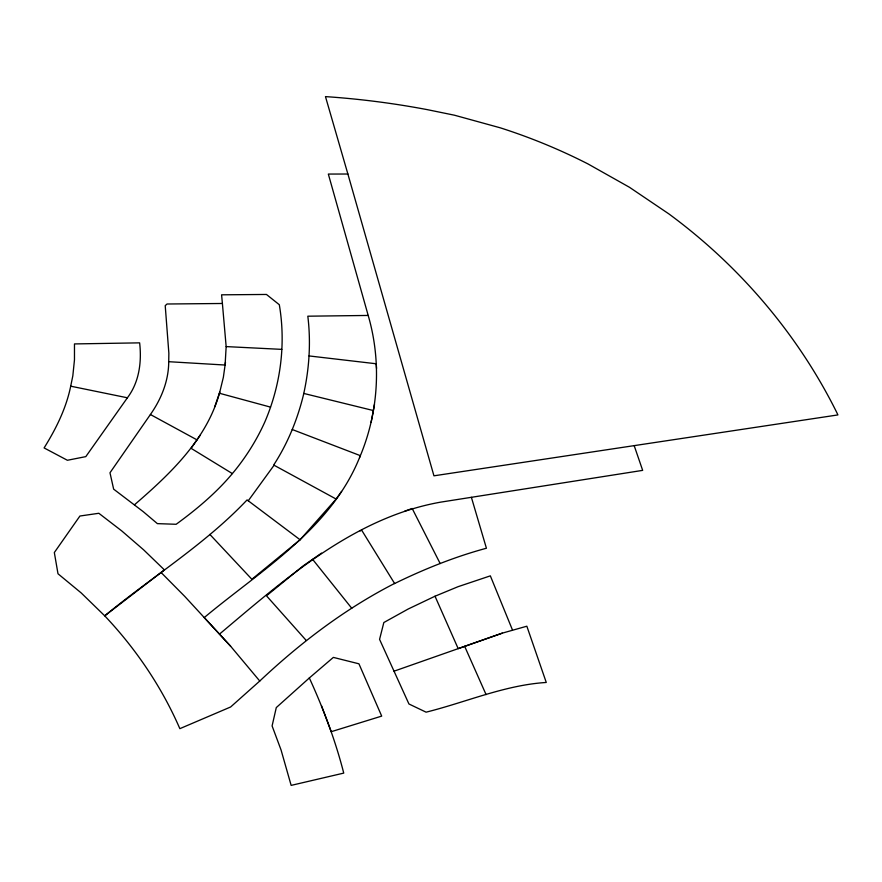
<?xml version="1.0" encoding="UTF-8"?>
<svg xmlns="http://www.w3.org/2000/svg" width="882" height="882" viewBox="0 0 882 882"><rect width="100%" height="100%" fill="white"/><g stroke="black" fill="none" stroke-linecap="round" stroke-linejoin="round"><path stroke-width="1.32" d="M347.883 174.019L325.469 96.612A901.503 873.246 77.8 0 1 427.406 109.666L454.462 115.211L500.248 127.813A529.178 479.102 25.2 0 1 588.007 163.942L629.428 187.26L668.821 213.863A524.955 474.659 25.3 0 1 723.516 259.683C769.688 303.651 808.43 355.446 836.809 412.578L837.9 414.926L433.944 475.817L347.883 174.019L328.336 174.063L368.191 315.447C381.741 362.039 378.621 413.052 359.525 457.659C330.629 529.233 260.675 570.411 204.238 617.576L230.599 646.197L259.76 681.025L230.621 706.989L179.851 728.664C161.759 687.001 135.916 648.821 104.726 615.834L81.188 592.924L57.992 573.763L54.331 552.54L79.92 516.025L98.839 513.28L121.749 530.92L143.601 549.806L164.416 569.915L104.726 615.834C151.825 576.916 204.944 544.492 247.081 499.907L300.089 539.773L336.13 499.047L341.566 491.417M168.727 361.697L168.859 353.197L165.221 305.668L167.04 304.003L222.396 303.485L226.156 346.593L225.097 365.038L168.727 361.697C168.649 380.815 161.318 399.05 150.403 414.518L109.985 472.774L113.646 489.146L143.215 511.648L157.382 523.632L176.146 524.283C197.425 508.771 217.689 491.671 234.369 471.197A284.875 236.2 0.5 0 0 264.931 421.728C280.641 385.103 286.022 344.068 279.307 304.72L266.463 294.456L221.591 294.82L222.396 303.485M225.483 362.27L223.367 377.276L219.761 392.126C206.983 439.291 170.182 473.932 134.483 504.78M371.113 422.379L374.497 404.43M368.191 315.447L307.818 316.197C311.059 342.602 309.251 369.47 303.342 395.379C297.267 419.997 287.543 443.745 273.674 465.023L336.13 499.047M70.703 386.184L72.82 375.875L74.474 359.856L74.474 343.925L139.632 342.855C141.837 361.874 139.246 382.171 127.394 397.793L85.808 456.622L67.396 460.272L44.1 447.924C56.007 428.85 66.194 408.333 70.703 386.184L127.394 397.793M214.734 406.789L219.761 392.126M359.525 457.659L360.286 455.63L292.229 429.512M200.291 435.113L191.107 448.332L232.308 473.557M248.239 500.789L274.07 465.244M309.339 677.96L276.286 707.584L272.097 725.93L281.071 750.009L291.148 785.388L343.737 773.106C335.392 740.373 323.374 708.654 309.339 677.96L333.352 657.399L358.93 663.804L381.697 716.107L331.202 731.707L321.478 705.743M259.76 681.025C299.814 643.298 343.936 609.649 392.898 584.314L394.618 583.52C424.121 569.133 454.704 556.785 486.423 548.24L471.385 497.316M300.089 539.773L251.877 579.276L209.861 534.426M219.497 634.103C284.335 579.54 354.013 517.491 440.581 502.156L642.669 470.371L634.213 445.741M306.131 640.343L266.485 595.802L303.022 565.99L321.511 553.113M360.099 530.942L361.686 530.203L394.618 583.52M435.013 596.221L408.157 609.032L383.835 622.527L379.569 639.373L408.939 703.979L426.083 712.171C466.027 702.226 504.769 685.071 546.267 682.459L526.841 626.209L502.288 633.144L458.177 648.623L435.013 596.221L458.067 586.684L490.348 575.858L512.486 630.024M404.783 511.13L412.181 508.484L440.162 563.543M394.022 671.191L502.288 633.144M226.156 346.593L281.799 349.371M309.053 355.931L376.206 363.77L376.559 368.422M303.717 393.427L373.329 410.538M219.409 393.251L270.531 407.12M150.403 414.518L196.984 439.864M161.086 572.495L184.746 596.397L230.599 646.197M312.603 559.331L351.775 608.293M464.671 646.352L486.081 694.608"/></g></svg>
